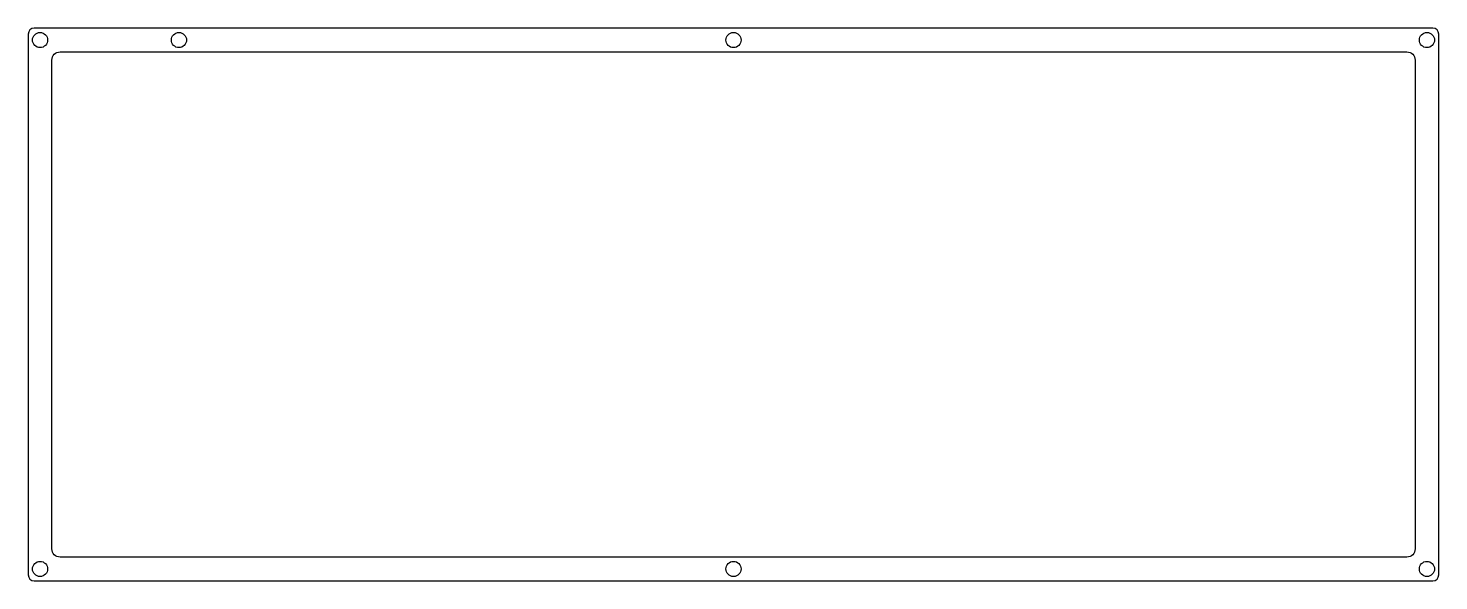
# Model space of a CAD drawing. Header units: millimetres. Extents: x -6 to 292, y -111 to 6.
import ezdxf

# ---------------------------------------------------------------- set-up
doc = ezdxf.new("R2010")
doc.units = ezdxf.units.MM
doc.layers.get('0').update_dxf_attribs({"linetype": 'CONTINUOUS'})

msp = doc.modelspace()

# ---------------------------------------------------------------- linework, layer by layer
for points in [[(-5.975, 4.725), (-5.975, -109.5, 0.41421356), (-4.725, -110.75), (290.475, -110.75, 0.41421356), (291.725, -109.5), (291.725, 4.725, 0.41421356), (290.475, 5.975), (-4.725, 5.975, 0.41421356)], [(284.975, -105.75), (0.775, -105.75, -0.41421356), (-0.975, -104), (-0.975, -0.775, -0.41421356), (0.775, 0.975), (284.975, 0.975, -0.41421356), (286.725, -0.775), (286.725, -104, -0.41421356)]]:
    msp.add_lwpolyline(points, format="xyb", close=True)
for centre in [(-3.475, 3.475), (25.8375, 3.475), (142.875, 3.475), (289.225, 3.475), (-3.475, -108.25), (142.875, -108.25), (289.225, -108.25)]:
    msp.add_circle(centre, 1.6)

doc.saveas('drawing.dxf')
